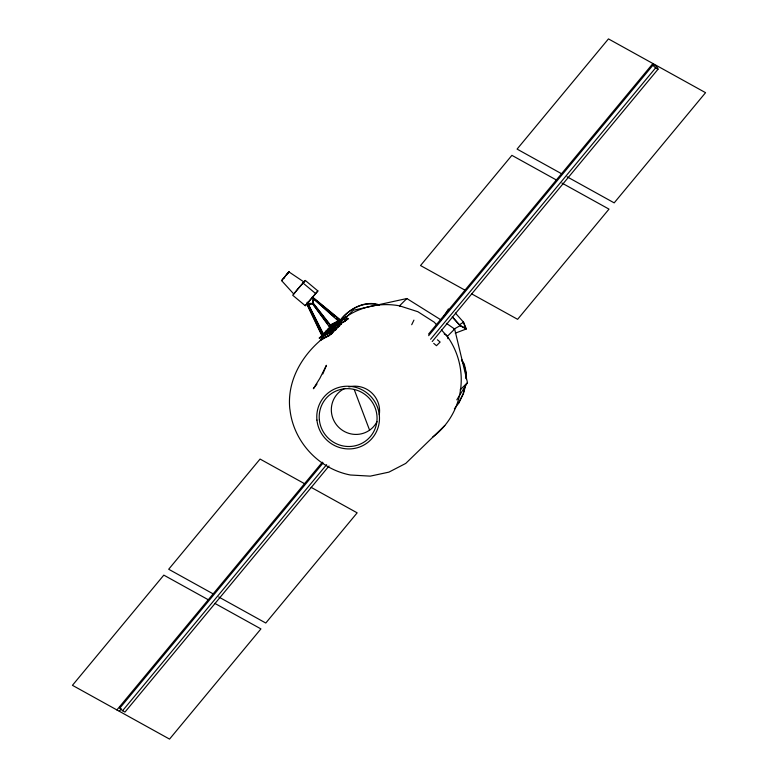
<?xml version="1.0" encoding="UTF-8"?>
<svg xmlns="http://www.w3.org/2000/svg" width="778" height="778" viewBox="0 0 778 778"><rect width="100%" height="100%" fill="white"/><g stroke="black" fill="none" stroke-linecap="round" stroke-linejoin="round"><path stroke-width="1.17" d="M465.896 378.166L466.032 373.741L463.989 364.658L461.869 360.866M466.236 378.905L466.392 373.372L464.349 364.299L461.704 359.553M331.224 326.634L312.853 302.963L314.069 298.392L341.007 320.39M465.156 385.946L463.134 393.843L458.388 403.49M465.808 384.458L463.494 393.474L458.757 403.13L454.381 408.79M297.721 289.144L293.812 294.045L281.607 280.634L285.614 275.655M322.821 373.965L326.41 365.32L319.855 378.341L313.359 388.737L316.967 384.05M411.708 324.718L413.925 320.128M443.441 317.181L448.42 308.963M307.135 302.36L308.195 304.519L307.514 305.608L322.393 336.786M456.803 399.834L467.481 382.611L454.653 329.065L446.397 323.337M340.472 320.011C349.225 308.808 364.872 300.425 379.09 305.268M340.112 320.594C348.797 308.847 364.824 299.958 379.45 304.908M283.892 277.785L281.607 280.634M286.479 274.935L289.183 271.571L285.925 275.334M286.304 275.149L288.327 272.718L286.1 275.12M299.024 287.578L292.693 295.222L305.239 305.705L317.891 290.953L305.355 280.469L298.042 288.764M305.239 305.705L317.891 290.953M116.904 709.944L322.355 462.181M428.552 334.102L652.577 63.942L654.979 65.274L657.692 67.929L658.003 69.261L432.218 341.542M329.036 465.983L124.976 712.065L122.574 710.732L119.861 708.077L323.142 462.929M428.659 335.678L652.888 65.264L652.577 63.942M119.306 711.277L121.3 708.875M122.574 710.732L326.624 464.651M430.594 339.276L655.591 67.929L658.003 69.261M285.409 276.229L284.933 276.832M299.355 287.189L304.033 281.772M284.68 277.085L283.795 278.174M284.34 277.493L283.844 278.067M321.178 336.145L330.942 331.37L324.883 334.443M339.616 321.431L340.015 321.022L331.467 325.292L344.129 318.97L345.247 321.061L341.561 323.103L340.725 323.522L339.616 321.431L344.129 318.97M341.406 322.821L345.247 321.061M305.355 280.469L304.198 281.607M334.589 317.2L312.357 297.643L314.069 298.392M313.787 298.84L312.445 303.624L330.29 328.131M307.475 305.647L307.018 303.819L307.573 303.381M312.853 302.963L312.795 297.108M327.684 323.969L312.561 303.508L308.662 305.054M323.463 337.895C302.068 354.943 286.887 380.802 289.805 408.839L289.97 409.675C293.51 441.661 318.786 468.94 350.372 474.998L370.26 476.136L388.893 472.139L405.737 463.425L444.792 425.547M346.035 317.531L353.348 310.237L406.855 298.538L441.321 320.108M406.855 298.538L399.542 305.832A74.182 72.51 45.1 0 0 344.926 317.55M432.782 436.993A74.182 72.51 45.1 0 0 447.331 336.359L454.653 329.065M460.168 389.895L467.481 382.611M303.79 282.035L302.895 282.91L315.44 293.403M341.153 324.154L340.676 324.309C342.748 316.996 323.21 331.146 332.342 325.749L329.629 327.227L340.035 322.063L341.153 324.154L339.189 325.116M340.676 324.309L339.257 324.562M346.317 317.385L347.251 316.529L331.623 324.416L346.453 316.947L342.155 319.466L346.317 317.385L347.426 319.466L343.273 321.557M347.426 319.466L348.369 318.62L347.455 318.902M333.888 331.01L332.585 331.768M330.65 334.209L332.05 333.461L331.195 333.674M338.673 323.24L328.822 328.17L338.819 323.454L335.454 324.864C336.874 321.936 341.63 324.377 338.683 325.894M334.91 327.168L325.058 332.099L335.055 327.373L331.7 328.783C333.11 325.856 337.866 328.306 334.919 329.823M328.248 328.919L327.246 329.678L337.419 324.475L328.073 329.289L330.66 327.684L328.802 328.715M336.738 324.893L337.846 326.974L336.115 328.073L338.537 326.672L336.086 327.664M335.561 328.919L335.804 328.608M337.613 326.575L339.937 325.535L338.177 326.225M334.151 330.397L336.174 329.464L334.414 330.154M459.458 324.689L463.581 322.238L466.314 328.977L455.286 333.159M327.616 333.344L320.166 337.195L328.228 333.402L319.126 338.08L321.45 337.127L322.559 339.218L320.254 340.2L321.158 339.616M453.739 329.211L460.099 325.71L466.314 328.977M328.511 332.896L328.977 332.624L327.927 332.994L330.251 332.089L327.519 333.538C337.846 329.075 313.942 340.463 321.45 337.127M321.586 339.539L331.36 334.18L330.173 334.54M335.707 329.016L337.166 327.995L335.619 328.588M332.838 331.778L334.365 330.65M345.296 320.468L347.562 319.029M325.496 333.13L323.765 334.102L330.767 330.65L326.206 332.624M327.032 332.352L321.713 335.483L332.118 330.319L333.237 332.41L331.272 333.373M321.742 339.315L329.337 335.493L326.011 336.932M337.788 326.196L338.78 325.671L337.594 326.128M334.025 330.125L335.017 329.6L333.83 330.057M336.709 327.46L337.846 326.974M328.724 335.435L329.629 334.987M322.014 338.518L325 337.03M322.578 338.488L327.703 335.94M321.275 339.286L325.058 337.409M345.549 319.768L346.58 319.281M327.635 331.924L332.118 330.319M332.459 331.593L333.684 331.039M346.093 319.641L347.007 319.233M338.08 325.846L338.994 325.467M334.316 329.775L335.23 329.395M322.559 339.218L321.45 339.636M329.045 335.085L329.736 334.812M307.018 303.819L312.445 303.624L312.97 302.846L331.496 326.361M307.689 303.255L312.561 303.508M561.541 173.718L517.078 149.094L608.454 38.9L705.558 92.679L614.182 202.873L567.094 176.791M556.358 179.971L511.895 155.347L420.528 265.541L464.991 290.165M561.91 183.044L608.999 209.126L517.623 319.32L471.575 293.821M304.529 483.683L260.066 459.059L168.69 569.253L213.153 593.877M311.112 487.329L357.16 512.838L265.784 623.032L218.696 596.95M208.28 599.75L163.818 575.127L72.442 685.321L169.546 739.1L260.922 628.906L214.874 603.397M400.446 306.124L399.542 305.832L417.883 311.725L434.182 322.141L436.594 324.737M444.17 333.85L447.175 335.746L447.895 338.683M288.881 271.862L303.877 281.937M313.991 298.47L340.715 320.672M437.421 339.782L440.134 342.048L436.477 345.695L433.725 343.361M311.871 297.332L338.829 321.47M336.397 318.795L339.111 321.188M652.888 65.264L655.591 67.929M441.398 329.94L447.331 336.359M455.383 313.067L463.581 322.238M452.261 316.743L459.944 325.35L465.828 328.442L463.241 322.063M452.64 317.375L460.099 325.71M329.123 325.914L330.562 327.859M340.852 320.604L341.96 322.685M340.453 321.013L341.561 323.103M338.391 323.395L339.597 325.758M337.895 324.008L339.004 326.089M337.37 324.251L338.479 326.342M334.725 327.596L335.843 329.687M334.132 327.927L335.24 330.018M333.606 328.18L334.725 330.261M330.767 331.486L331.885 333.577M330.446 331.671L331.554 333.752M320.944 337.428L322.053 339.509M307.339 302.253L323.658 334.423M308.195 304.519L323.327 334.715M307.718 305.414L322.714 336.475M354.262 389.632L369.589 430.185M119.559 706.745L119.861 708.077M377.019 421.608A24.41 23.855 45.1 0 1 338.274 426.859A24.41 23.855 45.1 0 1 344.926 388.358M348.845 386.948A24.41 23.855 45.1 0 1 379.275 414.684M332.469 331.477A12.905 0.807 -28.1 0 1 333.606 330.961M336.057 325.904L326.06 330.951L336.057 325.904M333.636 328.452L323.658 333.48L328.948 330.533A12.905 0.807 -28.1 0 1 332.498 328.87L333.636 328.452M338.683 322.403L331.778 325.875L338.683 322.403M332.77 328.919L328.734 330.796L332.77 328.919M316.938 420.071A31.713 30.994 45.1 0 0 366.506 443.402A31.713 30.994 45.1 0 0 360.953 389.263A31.713 30.994 45.1 0 0 316.938 420.071M319.35 419.877A29.263 28.601 45.1 0 0 365.086 441.408A29.263 28.601 45.1 0 0 359.961 391.451A29.263 28.601 45.1 0 0 319.35 419.877"/></g></svg>
